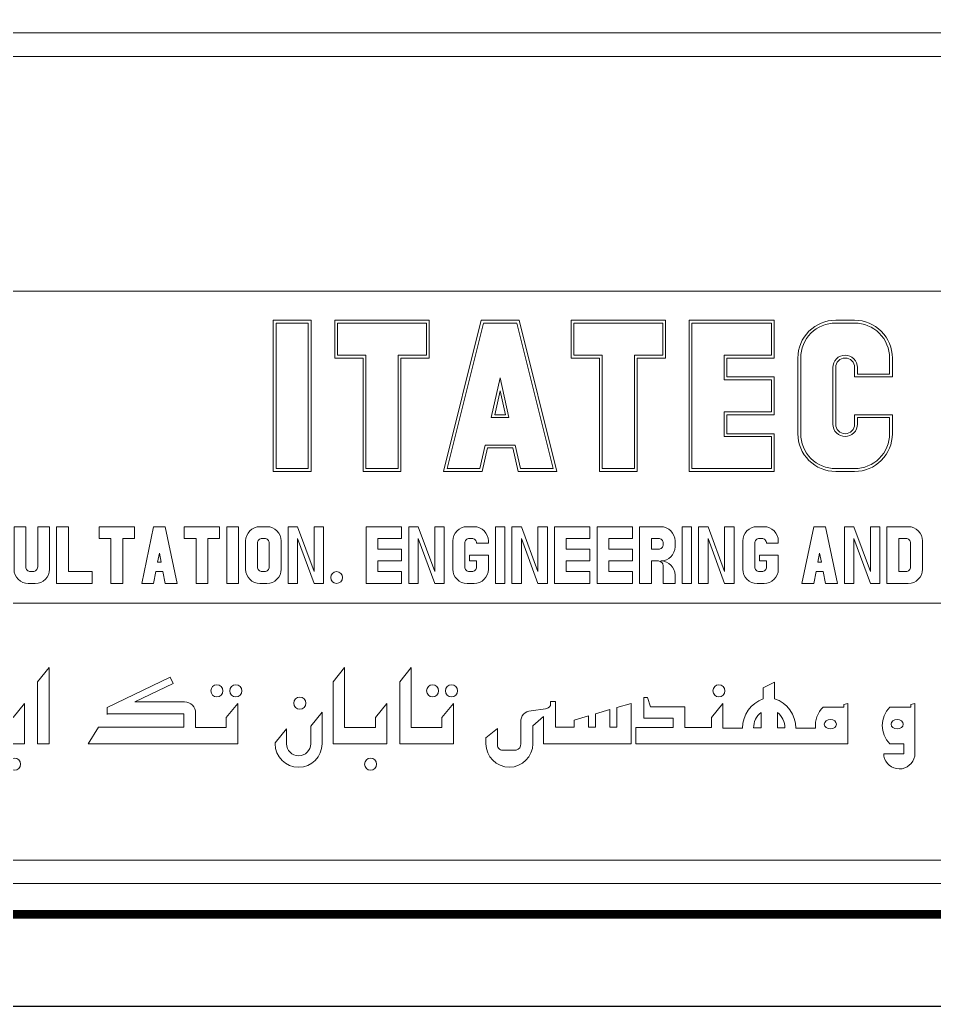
# Model space of a CAD drawing. Header units: inches. Extents: x -350577 to -266477, y -437959 to -377535.
# Drawn here: x -270916 to -268428, y -436935 to -434251 of the extents above; entities that cross this region are included whole.
import ezdxf

# ---------------------------------------------------------------- set-up
doc = ezdxf.new("R2010")
doc.units = ezdxf.units.IN
doc.header["$MEASUREMENT"] = 0
doc.layers.add('AZ_Title Line', color=91, linetype='Continuous', lineweight=9)
doc.layers.add('ORGINAL', color=7, linetype='Continuous', lineweight=13)

# ---------------------------------------------------------------- blocks, each defined once
blk = doc.blocks.new('A$C387B29BD')
at = {"color": 1}
for p, q in [((12.4, 14.944), (61.751, 14.944)), ((35, 14.146), (33.963, 10.001)), ((35.06, 14.069), (34.063, 10.079)), ((35, 14.146), (36.036, 14.146)), ((35.06, 14.069), (35.975, 14.069)), ((36.973, 10.079), (35.975, 14.069)), ((37.072, 10.001), (36.036, 14.146)), ((43.031, 14.146), (43.031, 13.11)), ((41.736, 13.11), (43.031, 13.11)), ((35.518, 12.565), (35.275, 11.478)), ((35.761, 11.478), (35.518, 12.565)), ((41.736, 12.592), (43.031, 12.592)), ((43.031, 12.592), (43.031, 11.555)), ((46.27, 12.592), (45.234, 12.592)), ((35.518, 12.209), (35.372, 11.555)), ((35.664, 11.555), (35.518, 12.209)), ((35.761, 11.478), (35.275, 11.478)), ((35.664, 11.555), (35.372, 11.555)), ((41.736, 11.555), (43.031, 11.555)), ((46.27, 11.555), (45.234, 11.555)), ((41.736, 11.037), (43.031, 11.037)), ((35.107, 10.726), (34.963, 10.079)), ((35.17, 10.649), (35.025, 10.001)), ((35.107, 10.726), (35.929, 10.726)), ((35.17, 10.649), (35.866, 10.649)), ((36.011, 10.001), (35.866, 10.649)), ((36.073, 10.079), (35.929, 10.726)), ((34.063, 10.079), (34.963, 10.079)), ((36.073, 10.079), (36.973, 10.079)), ((33.963, 10.001), (35.025, 10.001)), ((36.011, 10.001), (37.072, 10.001)), ((22.195, 8.488), (22.519, 8.488)), ((22.843, 8.488), (23.167, 8.488)), ((23.361, 8.488), (23.685, 8.488)), ((23.361, 8.488), (23.685, 8.488)), ((25.693, 6.933), (26.017, 8.488)), ((26.017, 8.488), (26.34, 8.488)), ((26.664, 6.933), (26.34, 8.488)), ((28.025, 8.488), (28.348, 8.488)), ((28.025, 8.488), (28.348, 8.488)), ((29.709, 6.933), (29.709, 8.488)), ((29.968, 8.488), (29.709, 8.488)), ((29.968, 8.488), (30.421, 7.257)), ((30.421, 8.488), (30.421, 7.257)), ((30.68, 8.488), (30.421, 8.488)), ((30.68, 8.488), (30.68, 6.933)), ((32.17, 8.488), (32.818, 8.488)), ((32.818, 8.488), (32.818, 8.164)), ((33.012, 6.933), (33.012, 8.488)), ((33.271, 8.488), (33.012, 8.488)), ((33.271, 8.488), (33.724, 7.257)), ((33.724, 8.488), (33.724, 7.257)), ((33.984, 8.488), (33.724, 8.488)), ((33.984, 8.488), (33.984, 6.933)), ((35.389, 6.933), (35.389, 8.488)), ((35.648, 8.488), (35.389, 8.488)), ((35.648, 6.933), (35.648, 8.488)), ((35.843, 6.933), (35.843, 8.488)), ((36.102, 8.488), (35.843, 8.488)), ((36.102, 8.488), (36.555, 7.257)), ((36.555, 8.488), (36.555, 7.257)), ((36.814, 8.488), (36.555, 8.488)), ((36.814, 8.488), (36.814, 6.933)), ((37.332, 8.488), (37.98, 8.488)), ((37.98, 8.488), (37.98, 8.164)), ((38.498, 8.488), (39.146, 8.488)), ((39.146, 8.488), (39.146, 8.164)), ((40.506, 6.933), (40.506, 8.488)), ((40.765, 8.488), (40.506, 8.488)), ((40.765, 6.933), (40.765, 8.488)), ((40.959, 6.933), (40.959, 8.488)), ((41.219, 8.488), (40.959, 8.488)), ((41.219, 8.488), (41.672, 7.257)), ((41.672, 8.488), (41.672, 7.257)), ((41.931, 8.488), (41.672, 8.488)), ((41.931, 8.488), (41.931, 6.933)), ((43.79, 6.933), (44.114, 8.488)), ((44.114, 8.488), (44.438, 8.488)), ((44.762, 6.933), (44.438, 8.488)), ((44.956, 6.933), (44.956, 8.488)), ((45.215, 8.488), (44.956, 8.488)), ((45.215, 8.488), (45.668, 7.257)), ((45.668, 8.488), (45.668, 7.257)), ((45.927, 8.488), (45.668, 8.488)), ((45.927, 8.488), (45.927, 6.933)), ((29.968, 6.933), (29.968, 8.164)), ((29.968, 8.164), (30.421, 6.933)), ((32.17, 8.164), (32.818, 8.164)), ((33.271, 6.933), (33.271, 8.164)), ((33.271, 8.164), (33.724, 6.933)), ((36.102, 6.933), (36.102, 8.164)), ((36.102, 8.164), (36.555, 6.933)), ((37.332, 8.164), (37.98, 8.164)), ((38.498, 8.164), (39.146, 8.164)), ((40.312, 7.937), (40.312, 8.132)), ((41.219, 6.933), (41.219, 8.164)), ((41.219, 8.164), (41.672, 6.933)), ((45.215, 6.933), (45.215, 8.164)), ((45.215, 8.164), (45.668, 6.933)), ((32.17, 7.873), (32.818, 7.873)), ((32.818, 7.873), (32.818, 7.549)), ((34.871, 8.035), (35.195, 8.035)), ((37.332, 7.873), (37.98, 7.873)), ((37.98, 7.873), (37.98, 7.549)), ((38.498, 7.873), (39.146, 7.873)), ((39.146, 7.873), (39.146, 7.549)), ((42.818, 8.035), (43.142, 8.035)), ((26.131, 7.516), (26.179, 7.761)), ((26.226, 7.516), (26.179, 7.761)), ((34.871, 7.711), (34.677, 7.711)), ((34.677, 7.549), (34.677, 7.711)), ((34.871, 7.711), (35.195, 7.711)), ((42.818, 7.711), (42.624, 7.711)), ((42.624, 7.549), (42.624, 7.711)), ((42.818, 7.711), (43.142, 7.711)), ((44.228, 7.516), (44.276, 7.761)), ((44.324, 7.516), (44.276, 7.761)), ((26.226, 7.516), (26.131, 7.516)), ((32.17, 7.549), (32.818, 7.549)), ((34.871, 7.549), (34.677, 7.549)), ((34.871, 7.549), (34.871, 7.387)), ((37.332, 7.549), (37.98, 7.549)), ((38.498, 7.549), (39.146, 7.549)), ((39.664, 7.549), (39.858, 7.549)), ((39.988, 7.419), (39.988, 6.933)), ((42.818, 7.549), (42.624, 7.549)), ((42.818, 7.549), (42.818, 7.387)), ((44.324, 7.516), (44.228, 7.516)), ((23.685, 7.257), (24.333, 7.257)), ((26.017, 6.933), (26.08, 7.257)), ((26.277, 7.257), (26.08, 7.257)), ((26.34, 6.933), (26.277, 7.257)), ((32.17, 7.257), (32.818, 7.257)), ((32.818, 7.257), (32.818, 6.933)), ((37.332, 7.257), (37.98, 7.257)), ((37.98, 7.257), (37.98, 6.933)), ((38.498, 7.257), (39.146, 7.257)), ((39.146, 7.257), (39.146, 6.933)), ((40.312, 7.16), (40.312, 6.933)), ((44.114, 6.933), (44.177, 7.257)), ((44.374, 7.257), (44.177, 7.257)), ((44.438, 6.933), (44.374, 7.257)), ((23.361, 6.933), (24.333, 6.933)), ((24.851, 6.933), (25.175, 6.933)), ((26.017, 6.933), (25.693, 6.933)), ((26.34, 6.933), (26.664, 6.933)), ((27.183, 6.933), (27.506, 6.933)), ((28.025, 6.933), (28.348, 6.933)), ((29.709, 6.933), (29.968, 6.933)), ((30.421, 6.933), (30.68, 6.933)), ((32.121, 6.933), (32.818, 6.933)), ((33.012, 6.933), (33.271, 6.933)), ((33.724, 6.933), (33.984, 6.933)), ((35.389, 6.933), (35.648, 6.933)), ((35.843, 6.933), (36.102, 6.933)), ((36.555, 6.933), (36.814, 6.933)), ((37.284, 6.933), (37.98, 6.933)), ((38.449, 6.933), (39.146, 6.933)), ((39.664, 6.933), (39.34, 6.933)), ((40.312, 6.933), (39.988, 6.933)), ((40.506, 6.933), (40.765, 6.933)), ((40.959, 6.933), (41.219, 6.933)), ((41.672, 6.933), (41.931, 6.933)), ((44.114, 6.933), (43.79, 6.933)), ((44.438, 6.933), (44.762, 6.933)), ((44.956, 6.933), (45.215, 6.933)), ((45.668, 6.933), (45.927, 6.933)), ((12.4, 6.396), (61.751, 6.396)), ((23.155, 4.627), (22.842, 4.24)), ((23.155, 2.54), (23.155, 4.627)), ((31.256, 4.627), (30.943, 4.24)), ((31.256, 2.987), (31.256, 4.627)), ((33.082, 4.627), (32.769, 4.24)), ((33.082, 2.987), (33.082, 4.627)), ((26.473, 4.365), (24.745, 3.53)), ((22.842, 4.24), (22.842, 2.54)), ((30.943, 4.24), (30.943, 2.54)), ((32.769, 4.24), (32.769, 2.54)), ((39.559, 3.804), (39.455, 3.804)), ((39.455, 3.804), (39.455, 3.239)), ((39.64, 3.554), (39.559, 3.804)), ((22.485, 3.644), (22.172, 3.258)), ((22.485, 2.54), (22.485, 3.644)), ((24.745, 3.343), (24.745, 3.53)), ((28.325, 3.644), (28.012, 3.258)), ((28.325, 2.54), (28.325, 3.644)), ((32.412, 3.644), (32.098, 3.258)), ((32.412, 2.54), (32.412, 3.644)), ((34.237, 3.644), (33.924, 3.258)), ((34.237, 2.54), (34.237, 3.644)), ((37.032, 3.693), (36.895, 3.693)), ((37.032, 2.994), (37.032, 3.693)), ((39.106, 3.644), (38.717, 3.531)), ((38.717, 3.531), (38.717, 2.994)), ((40.423, 3.554), (39.64, 3.554)), ((40.585, 3.554), (40.423, 3.554)), ((40.585, 3.392), (40.585, 3.554)), ((41.621, 3.644), (41.308, 3.258)), ((41.621, 2.969), (41.621, 3.644)), ((44.943, 3.543), (44.369, 3.543)), ((45.051, 3.643), (44.943, 3.611)), ((44.943, 3.611), (44.943, 3.543)), ((46.772, 3.543), (46.198, 3.543)), ((46.881, 3.643), (46.772, 3.611)), ((46.772, 3.611), (46.772, 3.543)), ((28.012, 3.258), (28.012, 2.987)), ((30.64, 3.408), (30.326, 3.022)), ((30.64, 2.54), (30.64, 3.408)), ((32.098, 3.258), (32.098, 2.987)), ((33.924, 3.258), (33.924, 2.987)), ((36.707, 3.286), (36.707, 2.54)), ((37.94, 3.303), (37.551, 3.189)), ((37.94, 3.303), (37.94, 2.994)), ((38.523, 3.474), (38.134, 3.36)), ((38.134, 3.36), (38.134, 2.994)), ((38.523, 3.474), (38.523, 2.994)), ((40.585, 2.987), (40.585, 3.392)), ((41.308, 3.258), (41.308, 2.987)), ((42.669, 2.973), (42.669, 3.399)), ((43.117, 2.973), (43.117, 3.399)), ((24.506, 2.994), (24.223, 2.54)), ((24.506, 2.994), (26.846, 2.994)), ((28.012, 2.987), (27.17, 2.987)), ((30.326, 3.022), (30.326, 2.54)), ((32.098, 2.987), (31.256, 2.987)), ((33.924, 2.987), (33.082, 2.987)), ((37.551, 3.189), (37.551, 2.994)), ((40.257, 2.987), (39.241, 2.987)), ((39.241, 2.987), (39.241, 2.54)), ((39.455, 3.239), (40.257, 3.239)), ((40.257, 3.239), (40.257, 2.987)), ((41.308, 2.987), (40.585, 2.987)), ((29.664, 2.948), (29.351, 2.562)), ((29.664, 2.54), (29.664, 2.948)), ((42.669, 2.973), (42.464, 2.973)), ((43.322, 2.973), (43.117, 2.973)), ((22.485, 2.54), (20.944, 2.54)), ((22.485, 2.54), (21.016, 2.54)), ((23.155, 2.54), (22.842, 2.54)), ((28.325, 2.54), (24.223, 2.54)), ((28.325, 2.54), (26.857, 2.54)), ((29.351, 2.562), (29.351, 2.54)), ((32.412, 2.54), (30.943, 2.54)), ((34.237, 2.54), (32.769, 2.54)), ((39.106, 2.54), (36.707, 2.54)), ((45.051, 2.54), (39.241, 2.54)), ((44.369, 2.54), (44.752, 2.54)), ((46.581, 2.54), (46.198, 2.54)), ((46.198, 2.54), (46.581, 2.54))]:
    blk.add_line(p, q, dxfattribs=at)
for points in [[(0.648, -1.295), (63.476, -1.295), (63.476, 22.022), (0.648, 22.022)], [(1.295, -0.648), (62.829, -0.648), (62.829, 21.375), (1.295, 21.375)]]:
    blk.add_lwpolyline(points, close=True)
for points in [[(29.3, 10.001), (30.336, 10.001), (30.336, 14.146), (29.3, 14.146)], [(29.377, 10.079), (30.259, 10.079), (30.259, 14.069), (29.377, 14.069)], [(31.839, 13.188), (31.839, 10.079), (32.72, 10.079), (32.72, 13.188), (33.497, 13.188), (33.497, 14.069), (31.062, 14.069), (31.062, 13.188)], [(38.238, 13.11), (37.461, 13.11), (37.461, 14.146), (40.052, 14.146), (40.052, 13.11), (39.275, 13.11), (39.275, 10.001), (38.238, 10.001)], [(38.316, 13.188), (37.539, 13.188), (37.539, 14.069), (39.974, 14.069), (39.974, 13.188), (39.197, 13.188), (39.197, 10.079), (38.316, 10.079)], [(42.954, 10.079), (40.777, 10.079), (40.777, 14.069), (42.954, 14.069), (42.954, 13.188), (41.658, 13.188), (41.658, 12.514), (42.954, 12.514), (42.954, 11.633), (41.658, 11.633), (41.658, 10.96), (42.954, 10.96)]]:
    blk.add_lwpolyline(points, close=True, dxfattribs=at)
for points in [[(32.798, 13.11), (33.575, 13.11), (33.575, 14.146), (30.984, 14.146), (30.984, 13.11), (31.761, 13.11), (31.761, 10.001), (32.798, 10.001), (32.798, 13.11)], [(32.798, 14.146), (31.761, 14.146)], [(38.238, 14.146), (39.275, 14.146)], [(43.031, 11.037), (43.031, 10.001), (40.7, 10.001), (40.7, 14.146), (43.031, 14.146)], [(41.736, 13.11), (41.736, 12.592)], [(41.736, 11.555), (41.736, 11.037)], [(23.361, 6.933), (23.361, 8.488)], [(23.685, 7.257), (23.685, 8.488)], [(25.175, 8.164), (25.498, 8.164), (25.498, 8.488), (24.527, 8.488), (24.527, 8.164), (24.851, 8.164)], [(25.207, 8.488), (24.818, 8.488)], [(27.183, 6.933), (27.183, 8.164), (26.859, 8.164), (26.859, 8.488), (27.83, 8.488), (27.83, 8.164), (27.506, 8.164), (27.506, 6.933)], [(27.15, 8.488), (27.539, 8.488)], [(28.025, 6.933), (28.025, 8.488)], [(28.348, 6.933), (28.348, 8.488)], [(32.121, 6.933), (31.846, 6.933), (31.846, 8.488), (32.17, 8.488)], [(37.284, 6.933), (37.008, 6.933), (37.008, 8.488), (37.332, 8.488)], [(38.449, 6.933), (38.174, 6.933), (38.174, 8.488), (38.498, 8.488)], [(24.851, 8.164), (24.851, 6.933)], [(25.175, 6.933), (25.175, 8.164)], [(32.17, 8.164), (32.17, 7.873)], [(37.332, 8.164), (37.332, 7.873)], [(38.498, 8.164), (38.498, 7.873)], [(35.195, 8.099), (35.195, 8.035)], [(43.142, 8.099), (43.142, 8.035)], [(32.17, 7.549), (32.17, 7.257)], [(37.332, 7.549), (37.332, 7.257)], [(38.498, 7.549), (38.498, 7.257)], [(39.664, 6.933), (39.664, 7.549)], [(24.333, 7.257), (24.333, 6.933)], [(39.106, 3.644), (39.106, 2.54), (36.949, 2.54)], [(45.051, 3.643), (45.051, 2.54)], [(46.881, 3.643), (46.881, 2.202)], [(26.846, 2.994), (26.846, 3.36), (24.745, 3.36)], [(37.032, 2.994), (37.551, 2.994)], [(37.94, 2.994), (38.134, 2.994)], [(38.523, 2.994), (38.717, 2.994)]]:
    blk.add_lwpolyline(points, dxfattribs=at)
for points in [[(46.27, 11.555), (46.27, 11.037, -0.414214), (45.234, 10.001), (44.716, 10.001, -0.414214), (43.679, 11.037), (43.679, 13.11, -0.414214), (44.716, 14.146), (45.234, 14.146, -0.414214), (46.27, 13.11), (46.27, 12.592)], [(45.234, 11.555), (45.234, 11.296, -0.414214), (44.975, 11.037), (44.975, 11.037, -0.414214), (44.716, 11.296), (44.716, 12.851, -0.414214), (44.975, 13.11), (44.975, 13.11, -0.414214), (45.234, 12.851), (45.234, 12.592)], [(23.167, 8.488), (23.167, 7.322, -0.414214), (22.778, 6.933), (22.584, 6.933, -0.414214), (22.195, 7.322), (22.195, 8.488)], [(22.843, 8.488), (22.843, 7.905), (22.843, 7.387, -0.414214), (22.713, 7.257), (22.648, 7.257, -0.414214), (22.519, 7.387), (22.519, 8.488)], [(29.514, 8.099), (29.514, 7.322, -0.414214), (29.126, 6.933), (28.931, 6.933, -0.414214), (28.543, 7.322), (28.543, 8.099, -0.414214), (28.931, 8.488), (29.126, 8.488, -0.414214), (29.514, 8.099), (29.514, 7.905)], [(35.195, 7.711), (35.195, 7.322, -0.414214), (34.806, 6.933), (34.612, 6.933, -0.414214), (34.223, 7.322), (34.223, 8.099, -0.414214), (34.612, 8.488), (34.806, 8.488, -0.414214), (35.195, 8.099), (35.195, 8.035)], [(39.34, 6.933), (39.34, 8.488), (39.923, 8.488, -0.414214), (40.312, 8.099), (40.312, 7.905)], [(43.142, 7.711), (43.142, 7.322, -0.414214), (42.754, 6.933), (42.559, 6.933, -0.414214), (42.171, 7.322), (42.171, 8.099, -0.414214), (42.559, 8.488), (42.754, 8.488, -0.414214), (43.142, 8.099), (43.142, 8.035)], [(47.093, 8.099), (47.093, 7.322, -0.414214), (46.705, 6.933), (46.122, 6.933), (46.122, 8.488), (46.705, 8.488, -0.414214), (47.093, 8.099), (47.093, 7.905)], [(34.871, 7.387, -0.414214), (34.741, 7.257), (34.677, 7.257, -0.414214), (34.547, 7.387), (34.547, 8.035, -0.414214), (34.677, 8.164), (34.741, 8.164, -0.414214), (34.871, 8.035)], [(39.988, 8.035), (39.988, 8.002, -0.414214), (39.858, 7.873), (39.664, 7.873), (39.664, 8.164), (39.858, 8.164, -0.414214), (39.988, 8.035), (39.988, 8.002)], [(42.818, 7.387, -0.414214), (42.689, 7.257), (42.624, 7.257, -0.414214), (42.495, 7.387), (42.495, 8.035, -0.414214), (42.624, 8.164), (42.689, 8.164, -0.414214), (42.818, 8.035)], [(27.17, 2.987), (27.17, 3.384, 0.414437), (26.87, 3.684), (25.504, 3.684), (26.557, 4.192), (26.473, 4.365)], [(44.165, 2.969), (43.622, 2.969, 0.325219), (43.042, 3.775), (43.042, 4.224), (42.729, 4.071), (42.729, 3.77)], [(36.895, 3.693), (36.895, 3.586, -0.23235), (36.761, 3.492), (36.761, 3.492), (36.366, 3.441, 0.446282), (36.09, 3.133), (36.09, 2.54, -0.322554), (35.961, 2.361), (35.59, 2.361, -0.482916), (35.448, 2.54), (35.448, 2.96), (35.13, 2.699), (35.13, 2.54, 1), (36.414, 2.54), (36.414, 3.035), (36.707, 3.286)], [(41.621, 2.969), (42.164, 2.969, -0.31987), (42.729, 3.77, -0.31987)], [(42.464, 2.973, -0.228379), (42.669, 3.399, -0.228379)], [(43.322, 2.973, 0.228379), (43.117, 3.399, 0.228379)], [(46.881, 2.406), (46.881, 2.202, -0.835584), (46.037, 2.203), (46.037, 2.259), (46.581, 2.259), (46.581, 2.54)]]:
    blk.add_lwpolyline(points, format="xyb", dxfattribs=at)
for points in [[(46.192, 11.478), (46.192, 11.037, -0.414214), (45.234, 10.079), (44.716, 10.079, -0.414214), (43.757, 11.037), (43.757, 13.11, -0.414214), (44.716, 14.069), (45.234, 14.069, -0.414214), (46.192, 13.11), (46.192, 12.669), (45.311, 12.669), (45.311, 12.851, 0.414214), (44.975, 13.188, 0.414214), (44.638, 12.851), (44.638, 11.296, 0.414214), (44.975, 10.96, 0.414214), (45.311, 11.296), (45.311, 11.478)], [(29.19, 7.905), (29.19, 7.387, -0.414214), (29.061, 7.257), (28.996, 7.257, -0.414214), (28.867, 7.387), (28.867, 8.035, -0.414214), (28.996, 8.164), (29.061, 8.164, -0.414214), (29.19, 8.035)], [(46.77, 7.905), (46.77, 7.387, -0.414214), (46.64, 7.257), (46.446, 7.257), (46.446, 8.164), (46.64, 8.164, -0.414214), (46.77, 8.035)]]:
    blk.add_lwpolyline(points, format="xyb", close=True, dxfattribs=at)
for centre, radius in [((31.036, 7.095), 0.162), ((27.755, 3.989), 0.165), ((28.273, 3.989), 0.165), ((33.667, 3.989), 0.165), ((34.185, 3.989), 0.165), ((41.516, 3.989), 0.165), ((30.027, 3.652), 0.165), ((22.207, 1.981), 0.165), ((31.968, 1.981), 0.165)]:
    blk.add_circle(centre, radius, dxfattribs=at)
for centre, radius, start, end in [((39.923, 7.937), 0.389, 270, 0), ((39.858, 7.419), 0.13, 0, 90), ((39.923, 7.16), 0.389, 0, 90), ((44.871, 3.041), 0.71, 135.062, 185.8182), ((46.701, 3.041), 0.71, 135.062, 224.938), ((29.995, 2.54), 0.644, 180, 0), ((29.995, 2.54), 0.331, 180, 0)]:
    blk.add_arc(centre, radius, start, end, dxfattribs=at)
for centre in [(44.57, 3.073), (46.399, 3.073)]:
    blk.add_ellipse(centre, major_axis=(-0.167, 0), ratio=0.770841, dxfattribs=at)

msp = doc.modelspace()

# ---------------------------------------------------------------- linework, layer by layer
for points in [[(-350576.7, -436934.7), (-266476.7, -436934.7), (-266476.7, -377534.7), (-350576.7, -377534.7)], [(-350326.7, -436684.7), (-266726.7, -436684.7), (-266726.7, -377784.7), (-350326.7, -377784.7)]]:
    msp.add_lwpolyline(points, close=True)
at = {"layer": 'AZ_Title Line', "const_width": 24.3}
msp.add_lwpolyline([(-266726.7, -436684.7), (-284590.5, -436684.7)], dxfattribs=at)
at = {"layer": 'ORGINAL'}
msp.add_line((-284590.5, -436684.7), (-266726.7, -436684.7), dxfattribs=at)

# ---------------------------------------------------------------- block references
at = {"layer": 'ORGINAL', "xscale": 99.24347266666626, "yscale": 99.24347266666626, "zscale": 99.24347266666626}
msp.add_blockref('A$C387B29BD', (-273134.1, -436472.7), dxfattribs=at)

doc.saveas('drawing.dxf')
